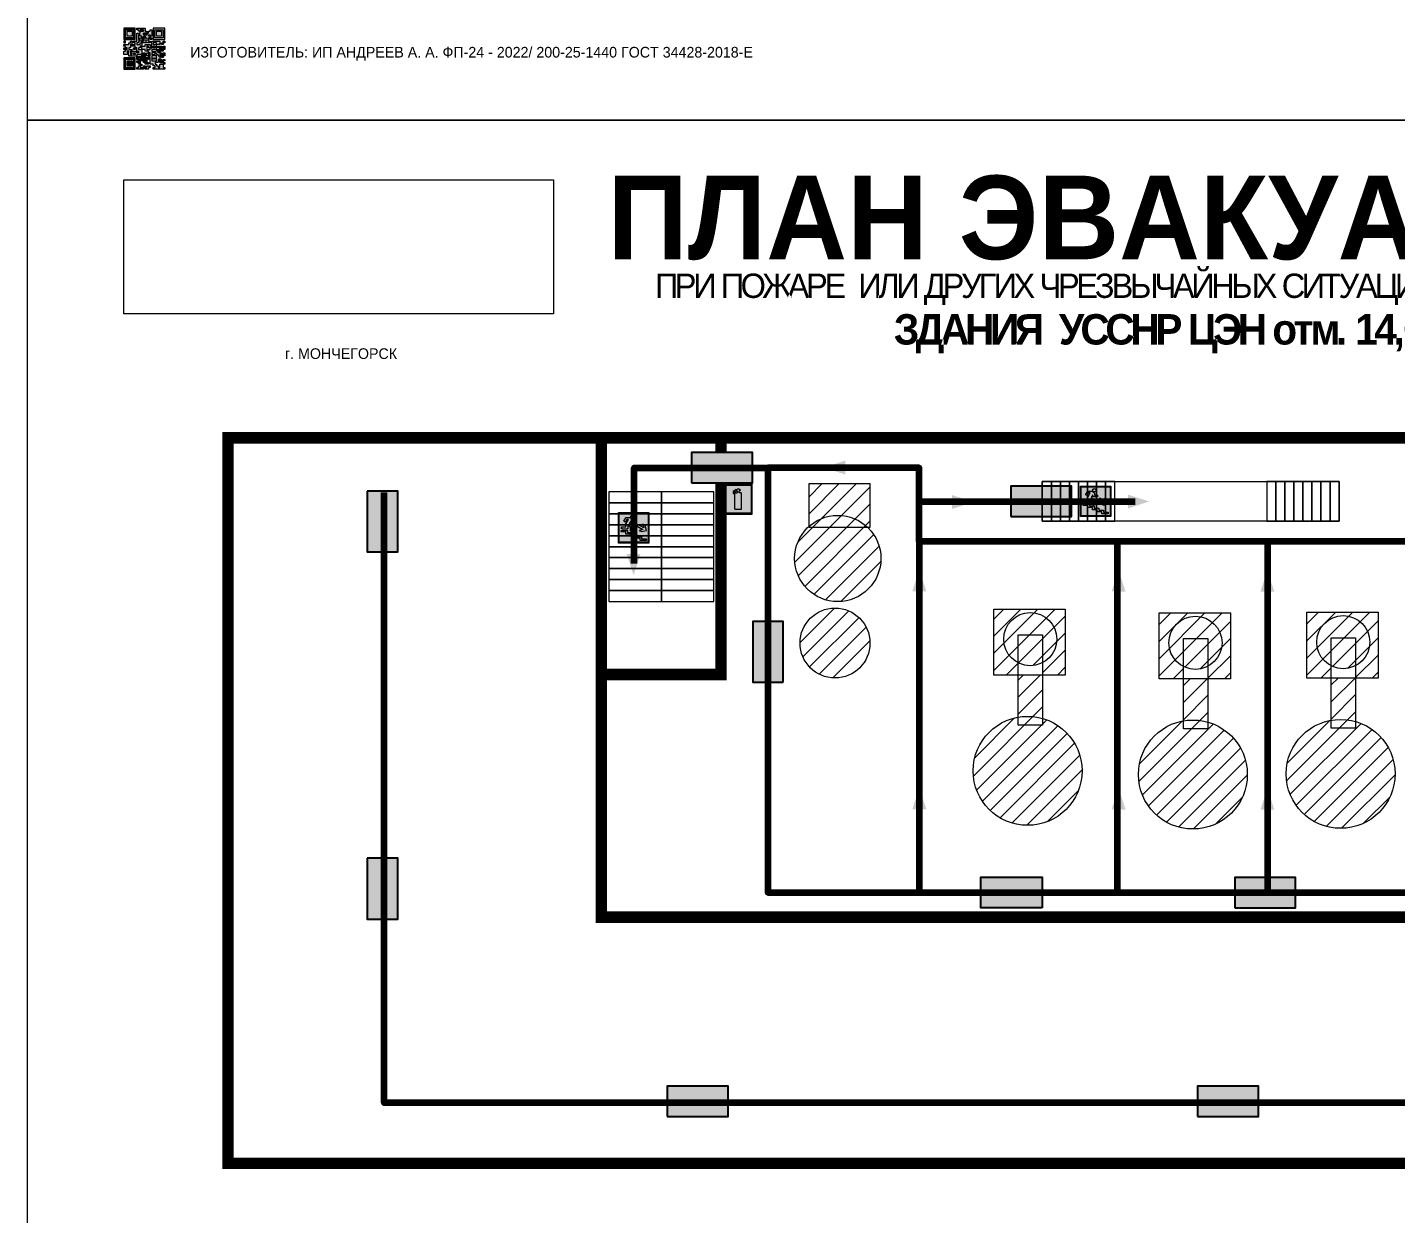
# Model space of a CAD drawing. Header units: millimetres. Extents: x 13810 to 67229, y 12374 to 21950.
# Drawn here: x 17301.6 to 17661.6, y 15047.4 to 15359.5 of the extents above; entities that cross this region are included whole.
import ezdxf

# ---------------------------------------------------------------- set-up
doc = ezdxf.new("R2010")
doc.units = ezdxf.units.MM
doc.layers.add('План_Штампы', color=7, linetype='Continuous')
doc.styles.add('обычный', font='arial.ttf')
picture_1 = doc.add_image_def('image1.jpg', size_in_pixel=(337, 105))
pattern_1 = [(45, (-3413.9702, 12338.1268), (-2.24506403, 2.24506403), [])]

# ---------------------------------------------------------------- blocks, each defined once
blk = doc.blocks.new('вниз')
at = {"lineweight": 0, "true_color": 0xffffff}
h = blk.add_hatch(color=7, dxfattribs=at)
h.dxf.hatch_style = 1
h.paths.add_polyline_path([(40994.51, -4472.22), (40986.51, -4472.22), (40986.51, -4480.22), (40994.51, -4480.22)])
h.paths.add_polyline_path([(40994.31, -4472.42), (40994.31, -4480.01), (40986.71, -4480.01), (40986.71, -4472.42)], flags=16)
h.paths.add_polyline_path([(40988.43, -4473.53), (40989.43, -4473.53), (40990.19, -4473.96), (40990.19, -4474.6), (40991, -4474.6), (40991, -4475.06), (40989.73, -4475.06), (40989.73, -4474.46), (40989.3, -4475.18), (40990.17, -4475.7), (40990.17, -4477.11), (40989.63, -4477.11), (40989.63, -4476.01), (40988.94, -4475.59), (40988.94, -4476.46), (40988.94, -4476.46), (40987.47, -4476.46), (40987.26, -4476.46), (40987.26, -4475.92), (40988.4, -4475.92), (40988.4, -4475.2), (40989.1, -4473.99), (40988.66, -4473.99), (40988.24, -4474.7), (40987.86, -4474.47), (40988.41, -4473.56)], flags=0)
h.paths.add_polyline_path([(40990.55, -4473.29, -1), (40989.69, -4473.29, -1)], flags=0)
h.paths.add_polyline_path([(40988.85, -4476.89), (40988.85, -4477.43), (40990.1, -4477.43), (40990.1, -4477.99), (40991.34, -4477.99), (40991.34, -4478.54), (40992.59, -4478.54), (40992.59, -4479.09), (40993.83, -4479.09), (40993.83, -4479.52), (40992.17, -4479.52), (40992.17, -4478.97), (40990.91, -4478.97), (40990.91, -4478.41), (40989.68, -4478.41), (40989.68, -4477.86), (40988.43, -4477.86), (40988.43, -4477.31), (40987.6, -4477.31), (40987.18, -4477.31), (40987.18, -4476.89)], flags=0)
h.paths.add_polyline_path([(40991.61, -4475.33), (40993.12, -4476.2), (40992.9, -4475.27), (40993.48, -4475.6), (40993.83, -4476.88), (40992.56, -4477.22), (40991.97, -4476.88), (40992.9, -4476.61), (40991.38, -4475.74), (40991.58, -4475.39)], flags=0)
h.paths.add_polyline_path([(40990.19, -4473.96), (40989.43, -4473.53), (40988.43, -4473.53), (40988.41, -4473.56), (40987.86, -4474.47), (40988.24, -4474.7), (40988.66, -4473.99), (40989.1, -4473.99), (40988.4, -4475.2), (40988.4, -4475.92), (40987.26, -4475.92), (40987.26, -4476.46), (40987.47, -4476.46), (40988.94, -4476.46), (40988.94, -4476.27), (40988.94, -4475.59), (40989.63, -4476.01), (40989.63, -4477.11), (40990.17, -4477.11), (40990.17, -4475.7), (40989.3, -4475.18), (40989.73, -4474.46), (40989.73, -4475.06), (40991, -4475.06), (40991, -4474.6), (40990.19, -4474.6)], flags=0)
h.paths.add_polyline_path([(40990.55, -4473.29, 1), (40989.69, -4473.29, 1)], flags=0)
h.paths.add_polyline_path([(40991.61, -4475.33), (40991.58, -4475.39), (40991.38, -4475.74), (40992.9, -4476.61), (40991.97, -4476.88), (40992.56, -4477.22), (40993.83, -4476.88), (40993.48, -4475.6), (40992.9, -4475.27), (40993.12, -4476.2)], flags=0)
h.paths.add_polyline_path([(40990.1, -4477.43), (40988.85, -4477.43), (40988.85, -4476.89), (40987.18, -4476.89), (40987.18, -4477.31), (40987.6, -4477.31), (40988.43, -4477.31), (40988.43, -4477.86), (40989.68, -4477.86), (40989.68, -4478.41), (40990.91, -4478.41), (40990.91, -4478.97), (40992.17, -4478.97), (40992.17, -4479.52), (40993.83, -4479.52), (40993.83, -4479.09), (40992.59, -4479.09), (40992.59, -4478.54), (40991.34, -4478.54), (40991.34, -4477.99), (40990.1, -4477.99)], flags=0)
at = {"lineweight": 0}
h = blk.add_hatch(color=126, dxfattribs=at)
h.dxf.hatch_style = 1
h.paths.add_polyline_path([(40994.31, -4472.42), (40986.71, -4472.42), (40986.71, -4480.01), (40994.31, -4480.01)])
h.paths.add_polyline_path([(40988.43, -4473.53), (40989.43, -4473.53), (40990.19, -4473.96), (40990.19, -4474.6), (40991, -4474.6), (40991, -4475.06), (40989.73, -4475.06), (40989.73, -4474.46), (40989.3, -4475.18), (40990.17, -4475.7), (40990.17, -4477.11), (40989.63, -4477.11), (40989.63, -4476.01), (40988.94, -4475.59), (40988.94, -4476.46), (40988.94, -4476.46), (40987.47, -4476.46), (40987.26, -4476.46), (40987.26, -4475.92), (40988.4, -4475.92), (40988.4, -4475.2), (40989.1, -4473.99), (40988.66, -4473.99), (40988.24, -4474.7), (40987.86, -4474.47), (40988.41, -4473.56)], flags=16)
h.paths.add_polyline_path([(40990.55, -4473.29, -1), (40989.69, -4473.29, -1)], flags=16)
h.paths.add_polyline_path([(40988.85, -4476.89), (40988.85, -4477.43), (40990.1, -4477.43), (40990.1, -4477.99), (40991.34, -4477.99), (40991.34, -4478.54), (40992.59, -4478.54), (40992.59, -4479.09), (40993.83, -4479.09), (40993.83, -4479.52), (40992.17, -4479.52), (40992.17, -4478.97), (40990.91, -4478.97), (40990.91, -4478.41), (40989.68, -4478.41), (40989.68, -4477.86), (40988.43, -4477.86), (40988.43, -4477.31), (40987.6, -4477.31), (40987.18, -4477.31), (40987.18, -4476.89)], flags=16)
h.paths.add_polyline_path([(40991.61, -4475.33), (40993.12, -4476.2), (40992.9, -4475.27), (40993.48, -4475.6), (40993.83, -4476.88), (40992.56, -4477.22), (40991.97, -4476.88), (40992.9, -4476.61), (40991.38, -4475.74), (40991.58, -4475.39)], flags=16)
at = {"lineweight": 0, "true_color": 0xffffff}
h = blk.add_hatch(color=7, dxfattribs=at)
h.dxf.hatch_style = 1
h.paths.add_polyline_path([(40989.73, -4474.46), (40989.73, -4475.06), (40991, -4475.06), (40991, -4474.6), (40990.19, -4474.6), (40990.19, -4473.96), (40989.43, -4473.53), (40988.43, -4473.53), (40988.41, -4473.56), (40987.86, -4474.47), (40988.24, -4474.7), (40988.66, -4473.99), (40989.1, -4473.99), (40988.4, -4475.2), (40988.4, -4475.92), (40987.26, -4475.92), (40987.26, -4476.46), (40987.47, -4476.46), (40988.94, -4476.46), (40988.94, -4475.59), (40989.63, -4476.01), (40989.63, -4477.11), (40990.17, -4477.11), (40990.17, -4475.7), (40989.3, -4475.18)])
h.paths.add_polyline_path([(40989.69, -4473.29, 1), (40990.55, -4473.29, 1)])
h.paths.add_polyline_path([(40991.61, -4475.33), (40991.58, -4475.39), (40991.38, -4475.74), (40992.9, -4476.61), (40991.97, -4476.88), (40992.56, -4477.22), (40993.83, -4476.88), (40993.48, -4475.6), (40992.9, -4475.27), (40993.12, -4476.2)])
h.paths.add_polyline_path([(40990.1, -4477.43), (40988.85, -4477.43), (40988.85, -4476.89), (40987.18, -4476.89), (40987.18, -4477.31), (40987.6, -4477.31), (40988.43, -4477.31), (40988.43, -4477.86), (40989.68, -4477.86), (40989.68, -4478.41), (40990.91, -4478.41), (40990.91, -4478.97), (40992.17, -4478.97), (40992.17, -4479.52), (40993.83, -4479.52), (40993.83, -4479.09), (40992.59, -4479.09), (40992.59, -4478.54), (40991.34, -4478.54), (40991.34, -4477.99), (40990.1, -4477.99)])
at = {"color": 126, "lineweight": 0}
for points in [[(40986.51, -4472.22), (40994.51, -4472.22), (40994.51, -4480.22), (40986.51, -4480.22)], [(40986.71, -4472.42), (40994.31, -4472.42), (40994.31, -4480.01), (40986.71, -4480.01)]]:
    blk.add_lwpolyline(points, close=True, dxfattribs=at)
for points in [[(40987.47, -4476.46), (40987.26, -4476.46), (40987.26, -4475.92), (40988.4, -4475.92), (40988.4, -4475.2), (40989.1, -4473.99), (40988.66, -4473.99), (40988.24, -4474.7), (40987.86, -4474.47), (40988.41, -4473.56), (40988.43, -4473.53), (40989.43, -4473.53), (40990.19, -4473.96), (40990.19, -4474.6), (40991, -4474.6), (40991, -4475.06), (40989.73, -4475.06), (40989.73, -4474.46), (40989.3, -4475.18), (40990.17, -4475.7), (40990.17, -4477.11), (40989.63, -4477.11), (40989.63, -4476.01), (40988.94, -4475.59), (40988.94, -4476.46)], [(40987.6, -4477.31), (40987.18, -4477.31), (40987.18, -4476.89), (40988.85, -4476.89), (40988.85, -4477.43), (40990.1, -4477.43), (40990.1, -4477.99), (40991.34, -4477.99), (40991.34, -4478.54), (40992.59, -4478.54), (40992.59, -4479.09), (40993.83, -4479.09), (40993.83, -4479.52), (40992.17, -4479.52), (40992.17, -4478.97), (40990.91, -4478.97), (40990.91, -4478.41), (40989.68, -4478.41), (40989.68, -4477.86), (40988.43, -4477.86), (40988.43, -4477.31), (40987.6, -4477.31)], [(40987.47, -4476.46), (40988.94, -4476.46), (40988.94, -4476.27)], [(40991.58, -4475.39), (40991.38, -4475.74), (40992.9, -4476.61), (40991.97, -4476.88), (40992.56, -4477.22), (40993.83, -4476.88), (40993.48, -4475.6), (40992.9, -4475.27), (40993.12, -4476.2), (40991.61, -4475.33), (40991.58, -4475.39)]]:
    blk.add_lwpolyline(points, dxfattribs=at)
blk.add_circle((40990.12, -4473.29), 0.432, dxfattribs=at)
blk = doc.blocks.new('A$C32E8229D')
at = {"true_color": 0xffffff}
blk.add_hatch(color=7, dxfattribs=at).paths.add_polyline_path([(0, 0), (0, -8), (16, -8), (16, 0)])
h = blk.add_hatch(color=126)
h.paths.add_polyline_path([(0.2, -0.2), (15.8, -0.2), (15.8, -7.8), (0.2, -7.8)])
h.paths.add_polyline_path([(13.49, -2.05), (12.08, -2.05), (11.37, -2.63, 0.162397), (11.29, -2.84), (11.29, -3.63), (10.35, -3.63), (10.35, -4.05), (11.68, -4.05), (11.68, -3.48), (12.26, -4.28), (11.29, -5.1), (11.29, -6.78), (11.85, -6.78), (11.85, -5.44), (12.8, -4.64), (12.8, -5.94), (14.46, -5.94), (14.46, -5.39), (13.45, -5.39), (13.45, -3.97), (12.46, -2.59), (13.15, -2.59), (13.69, -3.34), (14.18, -3)], flags=16)
h.paths.add_polyline_path([(10.74, -1.82, 1), (11.8, -1.82, 1)], flags=16)
h.paths.add_polyline_path([(9.39, -3.59), (5.99, -3.59), (6.56, -3.03), (5.91, -3.03), (5.1, -3.83), (5.91, -4.64), (6.56, -4.64), (5.99, -4.09), (9.39, -4.09)], flags=16)
h.paths.add_polyline_path([(4.29, -1.08), (1.72, -1.08), (1.72, -6.6), (4.29, -6.6)], flags=16)
at = {"color": 126}
blk.add_lwpolyline([(16, -8), (0, -8), (0, 0), (16, 0)], close=True, dxfattribs=at)
blk = doc.blocks.new('A$C7B4425F7')
at = {"true_color": 0xffffff}
blk.add_hatch(color=7, dxfattribs=at).paths.add_polyline_path([(0, 0), (-16, 0), (-16, -8), (0, -8)])
h = blk.add_hatch(color=126)
h.paths.add_polyline_path([(-0.2, -0.2), (-15.8, -0.2), (-15.8, -7.8), (-0.2, -7.8)])
h.paths.add_polyline_path([(-11.76, -2.03), (-11.76, -3.66), (-11.17, -3.66, -0.568275), (-11.17, -6.18), (-12.58, -6.18), (-12.58, -2.03)], flags=16)
h.paths.add_polyline_path([(-13.33, -4.12, -0.495768), (-13.59, -6.18), (-15.03, -6.18), (-15.03, -2.03), (-13.59, -2.03, -0.487973)], flags=16)
h.paths.add_polyline_path([(-10.25, -2.03), (-9.48, -2.03), (-9.48, -6.18), (-10.25, -6.18)], flags=16)
h.paths.add_polyline_path([(-13.84, -3.69), (-14.24, -3.69), (-14.24, -3.03), (-13.9, -3.03, -0.692621)], flags=0)
h.paths.add_polyline_path([(-9.15, -2.03), (-8.4, -2.03), (-8.04, -3.07), (-7.68, -2.03), (-6.93, -2.03), (-7.64, -4.1), (-6.93, -6.18), (-7.68, -6.18), (-8.04, -5.14), (-8.4, -6.18), (-9.15, -6.18), (-8.44, -4.1)], flags=16)
h.paths.add_polyline_path([(-11.76, -4.46), (-11.42, -4.46, -0.692621), (-11.36, -5.12), (-11.76, -5.12)], flags=0)
h.paths.add_polyline_path([(-13.9, -5.2), (-14.24, -5.2), (-14.24, -4.55), (-13.84, -4.55, -0.708038)], flags=0)
edge = h.paths.add_edge_path(flags=16)
edge.add_ellipse((-5.51, -4.08), major_axis=(0, 2.05), ratio=0.586184, start_angle=0, end_angle=360)
edge = h.paths.add_edge_path(flags=0)
edge.add_ellipse((-5.51, -4.08), major_axis=(0, 1.14), ratio=0.454828, start_angle=0, end_angle=360)
h.paths.add_polyline_path([(-4.13, -4.96, 0.377264), (-3.48, -4.52, 0.0555), (-3.16, -2.03), (-1.66, -2.03), (-1.66, -4.96), (-0.96, -4.96), (-0.96, -7.01), (-1.75, -7.01), (-1.75, -6.18), (-3.3, -6.18), (-3.3, -7.02), (-4.13, -7.02)], flags=16)
h.paths.add_polyline_path([(-2.73, -2.91), (-2.28, -2.91), (-2.28, -4.96), (-3.05, -4.96, 0.079136)], flags=0)
at = {"color": 126}
blk.add_lwpolyline([(-16, -8), (0, -8), (0, 0), (-16, 0)], close=True, dxfattribs=at)
blk = doc.blocks.new('A$C3AD82952')
at = {"true_color": 0xf5f5ff}
h = blk.add_hatch(color=7, dxfattribs=at)
h.dxf.hatch_style = 1
h.paths.add_polyline_path([(8.21, 8.73, 0.414214), (7.89, 9.05), (7.22, 9.05), (7.22, 9.92), (7.59, 9.92, 1), (7.57, 10.36), (7.22, 10.36), (7.22, 10.6), (6.43, 10.6), (6.43, 10.36), (6.01, 10.36), (4.74, 9.59), (4.74, 8.69), (4.98, 8.73), (4.98, 9.26), (6.12, 9.91), (6.43, 9.91), (6.43, 9.05), (5.76, 9.05, 0.414214), (5.44, 8.73), (5.44, 2.2), (8.21, 2.2)], flags=0)
h.paths.add_polyline_path([(12.8, 12.8), (0, 12.8), (0, 0), (12.8, 0)])
h.paths.add_polyline_path([(0.51, 12.29), (12.29, 12.29), (12.29, 0.51), (0.51, 0.51)], flags=16)
h.paths.add_polyline_path([(4.74, 9.59), (6.01, 10.36), (6.43, 10.36), (6.43, 10.6), (7.22, 10.6), (7.22, 10.36), (7.59, 10.36, -0.94586), (7.59, 9.92), (7.22, 9.92), (7.22, 9.05), (7.89, 9.05, -0.414214), (8.21, 8.73), (8.21, 2.2), (5.44, 2.2), (5.44, 8.73, -0.414214), (5.76, 9.05), (6.43, 9.05), (6.43, 9.91), (6.12, 9.91), (4.98, 9.26), (4.98, 8.73), (4.74, 8.69)], flags=0)
h = blk.add_hatch(color=242)
h.dxf.hatch_style = 1
h.paths.add_polyline_path([(12.29, 12.29), (0.51, 12.29), (0.51, 0.51), (12.29, 0.51)])
h.paths.add_polyline_path([(4.74, 8.69), (4.74, 9.59), (6.01, 10.36), (6.43, 10.36), (6.43, 10.6), (7.22, 10.6), (7.22, 10.36), (7.59, 10.36, -0.94586), (7.59, 9.92), (7.22, 9.92), (7.22, 9.05), (7.89, 9.05, -0.414214), (8.21, 8.73), (8.21, 2.2), (5.44, 2.2), (5.44, 8.73, -0.414214), (5.76, 9.05), (6.43, 9.05), (6.43, 9.91), (6.12, 9.91), (4.98, 9.26), (4.98, 8.73)], flags=16)
h = blk.add_hatch(color=7, dxfattribs=at)
h.dxf.hatch_style = 1
h.paths.add_polyline_path([(8.21, 8.73, 0.414214), (7.89, 9.05), (7.22, 9.05), (7.22, 9.92), (7.59, 9.92, 1), (7.57, 10.36), (7.22, 10.36), (7.22, 10.6), (6.43, 10.6), (6.43, 10.36), (6.01, 10.36), (4.74, 9.59), (4.74, 8.69), (4.98, 8.73), (4.98, 9.26), (6.12, 9.91), (6.43, 9.91), (6.43, 9.05), (5.76, 9.05, 0.414214), (5.44, 8.73), (5.44, 2.2), (8.21, 2.2)])
at = {"color": 242, "lineweight": 5}
for p, q in [((0, 0), (0, 12.8)), ((0, 12.8), (12.8, 12.8)), ((12.8, 0), (12.8, 12.8)), ((6.01, 10.36), (4.74, 9.59)), ((4.74, 9.59), (4.74, 8.69)), ((4.74, 8.69), (4.98, 8.73)), ((4.98, 9.26), (6.12, 9.91)), ((4.98, 8.73), (4.98, 9.26)), ((5.44, 2.2), (5.44, 8.73)), ((5.76, 9.05), (6.43, 9.05)), ((6.01, 10.36), (6.43, 10.36)), ((6.12, 9.91), (6.43, 9.91)), ((7.22, 10.6), (6.43, 10.6)), ((6.43, 10.6), (6.43, 10.36)), ((6.43, 9.91), (6.43, 9.05)), ((7.22, 10.36), (7.22, 10.6)), ((7.59, 10.36), (7.22, 10.36)), ((7.22, 9.05), (7.22, 9.92)), ((7.59, 9.92), (7.22, 9.92)), ((7.89, 9.05), (7.22, 9.05)), ((8.21, 2.2), (8.21, 8.73)), ((0, 0), (12.8, 0)), ((5.44, 2.2), (8.21, 2.2))]:
    blk.add_line(p, q, dxfattribs=at)
blk.add_lwpolyline([(0.51, 12.29), (12.29, 12.29), (12.29, 0.51), (0.51, 0.51)], close=True, dxfattribs=at)
for centre, radius, start, end in [((5.76, 8.73), 0.32, 90, 180), ((7.58, 10.14), 0.223, 273.18746, 86.81254), ((7.89, 8.73), 0.32, 0, 90)]:
    blk.add_arc(centre, radius, start, end, dxfattribs=at)
blk = doc.blocks.new('QR')
at = {"lineweight": 0}
h = blk.add_hatch(color=256, dxfattribs=at)
h.dxf.hatch_style = 1
h.paths.add_polyline_path([(9241.16, 2687.38), (9242.01, 2687.38), (9242.01, 2687.83), (9241.59, 2687.83), (9241.59, 2688.68), (9239.45, 2688.68), (9239.45, 2688.25), (9239.86, 2688.25), (9239.86, 2687.83), (9240.29, 2687.83), (9240.29, 2688.25), (9241.16, 2688.25), (9241.16, 2687.83), (9240.29, 2687.83), (9240.29, 2687.38), (9239.45, 2687.38), (9239.45, 2685.22), (9238.57, 2685.22), (9238.57, 2684.8), (9239.02, 2684.8), (9239.02, 2684.37), (9238.13, 2684.37), (9238.13, 2683.92), (9239.02, 2683.92), (9239.02, 2683.5), (9239.44, 2683.5), (9239.44, 2682.64), (9239.87, 2682.64), (9239.87, 2682.18), (9239.44, 2682.18), (9239.44, 2682.64), (9238.13, 2682.64), (9238.13, 2681.76), (9237.71, 2681.76), (9237.71, 2682.64), (9238.13, 2682.64), (9238.13, 2683.07), (9237.27, 2683.07), (9237.27, 2683.51), (9237.71, 2683.51), (9237.71, 2684.37), (9238.13, 2684.37), (9238.13, 2685.22), (9237.71, 2685.22), (9237.71, 2684.8), (9237.28, 2684.8), (9237.28, 2684.38), (9235.98, 2684.38), (9235.98, 2683.92), (9236.4, 2683.92), (9236.4, 2683.49), (9236.84, 2683.49), (9236.84, 2683.07), (9236.4, 2683.07), (9236.4, 2682.64), (9235.98, 2682.64), (9235.98, 2681.76), (9237.29, 2681.76), (9237.29, 2681.33), (9239.43, 2681.33), (9239.43, 2681.76), (9240.74, 2681.76), (9240.74, 2683.05), (9239.87, 2683.05), (9239.87, 2683.5), (9240.29, 2683.5), (9240.29, 2683.91), (9240.74, 2683.91), (9240.74, 2684.81), (9240.29, 2684.81), (9240.29, 2684.79), (9240.29, 2684.37), (9239.45, 2684.37), (9239.45, 2684.8), (9239.87, 2684.8), (9239.87, 2685.21), (9240.74, 2685.21), (9240.74, 2686.1), (9240.29, 2686.1), (9240.29, 2685.64), (9239.86, 2685.64), (9239.86, 2686.95), (9240.29, 2686.95), (9240.29, 2686.52), (9240.74, 2686.52), (9240.74, 2686.1), (9241.16, 2686.1), (9241.16, 2686.53), (9241.59, 2686.53), (9241.59, 2686.1), (9242.02, 2686.1), (9242.02, 2685.21), (9241.59, 2685.21), (9241.59, 2686.1), (9241.16, 2686.1), (9241.16, 2685.21), (9240.74, 2685.21), (9240.74, 2684.81), (9242.89, 2684.81), (9242.89, 2685.22), (9242.47, 2685.22), (9242.47, 2686.11), (9242.89, 2686.11), (9242.89, 2686.52), (9242.46, 2686.52), (9242.46, 2686.95), (9242.89, 2686.95), (9242.89, 2686.52), (9243.32, 2686.52), (9243.32, 2688.26), (9242.9, 2688.26), (9242.9, 2687.83), (9242.47, 2687.83), (9242.47, 2687.38), (9242.01, 2687.38), (9242.01, 2686.94), (9241.16, 2686.94)])
h.paths.add_polyline_path([(9239.02, 2682.18), (9239.02, 2681.76), (9238.54, 2681.76), (9238.54, 2682.18)], flags=16)
h.paths.add_polyline_path([(9237.27, 2682.65), (9237.27, 2682.19), (9236.83, 2682.19), (9236.83, 2682.65)], flags=16)
h = blk.add_hatch(color=256, dxfattribs=at)
h.dxf.hatch_style = 1
h.paths.add_polyline_path([(9238.15, 2687.83), (9236.83, 2687.83), (9236.83, 2686.52), (9238.15, 2686.52)], flags=0)
h.paths.add_polyline_path([(9239.01, 2685.65), (9239.01, 2688.68), (9235.98, 2688.68), (9235.98, 2685.65)])
h.paths.add_polyline_path([(9236.41, 2686.1), (9236.41, 2688.26), (9238.56, 2688.26), (9238.56, 2686.1)], flags=16)
h.paths.add_polyline_path([(9236.83, 2686.52), (9236.83, 2687.83), (9238.15, 2687.83), (9238.15, 2686.52)], flags=0)
h = blk.add_hatch(color=256, dxfattribs=at)
h.dxf.hatch_style = 1
h.paths.add_polyline_path([(9243.32, 2686.11), (9242.89, 2686.11), (9242.89, 2685.64), (9243.32, 2685.64)])
h.paths.add_polyline_path([(9239.02, 2683.07), (9239.02, 2683.5), (9238.56, 2683.5), (9238.56, 2683.07)])
h.paths.add_polyline_path([(9236.4, 2684.8), (9236.4, 2685.22), (9235.98, 2685.22), (9235.98, 2684.8)])
h.paths.add_polyline_path([(9236.4, 2683.07), (9236.4, 2683.49), (9235.98, 2683.49), (9235.98, 2683.07)])
h = blk.add_hatch(color=256, dxfattribs=at)
h.dxf.hatch_style = 1
h.paths.add_polyline_path([(9238.15, 2686.52), (9238.15, 2687.83), (9236.83, 2687.83), (9236.83, 2686.52)])
h.paths.add_polyline_path([(9245.91, 2686.52), (9245.91, 2687.83), (9244.59, 2687.83), (9244.59, 2686.52)], flags=0)
h.paths.add_polyline_path([(9246.77, 2685.65), (9246.77, 2688.68), (9243.74, 2688.68), (9243.74, 2685.65)])
h.paths.add_polyline_path([(9244.17, 2686.1), (9244.17, 2688.26), (9246.32, 2688.26), (9246.32, 2686.1)], flags=16)
h.paths.add_polyline_path([(9244.59, 2686.52), (9244.59, 2687.83), (9245.91, 2687.83), (9245.91, 2686.52)], flags=0)
h = blk.add_hatch(color=256, dxfattribs=at)
h.dxf.hatch_style = 1
h.paths.add_polyline_path([(9240.75, 2681.76), (9240.75, 2681.35), (9241.17, 2681.35), (9241.17, 2681.76)])
h.paths.add_polyline_path([(9241.6, 2682.18), (9241.17, 2682.18), (9241.17, 2681.76), (9241.6, 2681.76)])
h.paths.add_polyline_path([(9242.47, 2681.34), (9242.47, 2682.19), (9242.02, 2682.19), (9242.02, 2681.76), (9241.6, 2681.76), (9241.6, 2681.34)])
h.paths.add_polyline_path([(9239.87, 2678.3), (9239.44, 2678.3), (9239.44, 2677.89), (9241.17, 2677.89), (9241.17, 2678.3), (9240.28, 2678.3), (9240.28, 2678.73), (9239.87, 2678.73)])
h.paths.add_polyline_path([(9240.75, 2678.73), (9240.75, 2679.19), (9240.28, 2679.19), (9240.28, 2678.73)])
h.paths.add_polyline_path([(9241.6, 2678.73), (9241.17, 2678.73), (9241.17, 2678.3), (9241.6, 2678.3)])
h.paths.add_polyline_path([(9242.02, 2678.3), (9241.6, 2678.3), (9241.6, 2677.89), (9242.48, 2677.89), (9242.48, 2678.31), (9242.9, 2678.31), (9242.9, 2678.73), (9242.02, 2678.73)])
h.paths.add_polyline_path([(9246.36, 2684.37), (9246.36, 2684.79), (9245.93, 2684.79), (9245.93, 2684.37)])
h.paths.add_polyline_path([(9246.78, 2685.2), (9246.36, 2685.2), (9246.36, 2684.79), (9246.78, 2684.79)])
h.paths.add_polyline_path([(9245.91, 2687.83), (9244.59, 2687.83), (9244.59, 2686.52), (9245.91, 2686.52)])
h = blk.add_hatch(color=256, dxfattribs=at)
h.dxf.hatch_style = 1
h.paths.add_polyline_path([(9243.32, 2682.64), (9243.32, 2683.07), (9244.62, 2683.07), (9244.62, 2684.37), (9243.74, 2684.37), (9243.74, 2684.8), (9244.62, 2684.8), (9244.62, 2684.37), (9245.48, 2684.37), (9245.48, 2685.22), (9243.32, 2685.22), (9243.32, 2683.5), (9242.89, 2683.5), (9242.89, 2683.06), (9242.01, 2683.06), (9242.01, 2683.91), (9242.47, 2683.91), (9242.47, 2683.5), (9242.89, 2683.5), (9242.89, 2684.38), (9241.59, 2684.38), (9241.59, 2683.91), (9240.74, 2683.91), (9240.74, 2683.05), (9241.59, 2683.05), (9241.59, 2682.64), (9242.47, 2682.64), (9242.47, 2682.19), (9242.91, 2682.19), (9242.91, 2681.34), (9242.48, 2681.34), (9242.48, 2680.91), (9242.91, 2680.91), (9242.91, 2679.17), (9243.75, 2679.17), (9243.75, 2678.73), (9244.2, 2678.73), (9244.2, 2678.3), (9243.75, 2678.3), (9243.75, 2677.88), (9246.78, 2677.88), (9246.78, 2678.3), (9246.35, 2678.3), (9246.35, 2679.19), (9245.48, 2679.19), (9245.48, 2678.31), (9245.05, 2678.31), (9245.05, 2678.73), (9244.62, 2678.73), (9244.62, 2679.19), (9244.2, 2679.19), (9244.2, 2679.61), (9245.05, 2679.61), (9245.05, 2680.46), (9245.48, 2680.46), (9245.48, 2681.34), (9245.04, 2681.34), (9245.04, 2681.76), (9244.63, 2681.76), (9244.63, 2682.19), (9244.21, 2682.19), (9244.21, 2681.76), (9243.32, 2681.76), (9243.32, 2682.19), (9244.21, 2682.19), (9244.21, 2682.64)])
h.paths.add_polyline_path([(9243.75, 2683.49), (9243.75, 2683.92), (9244.21, 2683.92), (9244.21, 2683.49)], flags=16)
h.paths.add_polyline_path([(9243.32, 2681.34), (9244.63, 2681.34), (9244.63, 2680.04), (9243.32, 2680.04)], flags=16)
h.paths.add_polyline_path([(9243.76, 2680.89), (9244.18, 2680.89), (9244.18, 2680.48), (9243.76, 2680.48)], flags=0)
h = blk.add_hatch(color=256, dxfattribs=at)
h.dxf.hatch_style = 1
h.paths.add_polyline_path([(9246.36, 2683.07), (9246.78, 2683.07), (9246.78, 2683.92), (9246.36, 2683.92), (9246.36, 2683.49), (9245.92, 2683.49), (9245.92, 2683.92), (9245.06, 2683.92), (9245.06, 2683.49), (9245.48, 2683.49), (9245.48, 2683.07), (9244.62, 2683.07), (9244.62, 2682.65), (9245.05, 2682.65), (9245.05, 2682.18), (9245.48, 2682.18), (9245.48, 2682.65), (9246.36, 2682.65)])
h.paths.add_polyline_path([(9246.78, 2682.18), (9246.36, 2682.18), (9246.36, 2681.75), (9245.92, 2681.75), (9245.92, 2682.18), (9245.48, 2682.18), (9245.48, 2681.34), (9245.48, 2681.34), (9245.94, 2681.34), (9245.94, 2680.91), (9246.36, 2680.91), (9246.36, 2681.34), (9246.78, 2681.34)])
h = blk.add_hatch(color=256, dxfattribs=at)
h.dxf.hatch_style = 1
h.paths.add_polyline_path([(9235.98, 2680.9), (9235.98, 2677.86), (9239.02, 2677.86), (9239.02, 2680.9)])
h.paths.add_polyline_path([(9238.57, 2680.48), (9238.57, 2678.32), (9236.41, 2678.32), (9236.41, 2680.48)], flags=16)
h.paths.add_polyline_path([(9238.15, 2680.05), (9238.15, 2678.74), (9236.83, 2678.74), (9236.83, 2680.05)], flags=0)
h = blk.add_hatch(color=256, dxfattribs=at)
h.dxf.hatch_style = 1
h.paths.add_polyline_path([(9238.15, 2680.05), (9236.83, 2680.05), (9236.83, 2678.74), (9238.15, 2678.74)])
h = blk.add_hatch(color=256, dxfattribs=at)
h.dxf.hatch_style = 1
h.paths.add_polyline_path([(9242.02, 2680.46), (9242.48, 2680.46), (9242.48, 2680.91), (9241.58, 2680.91), (9241.58, 2681.35), (9241.17, 2681.35), (9241.17, 2680.91), (9240.75, 2680.91), (9240.75, 2681.33), (9239.43, 2681.33), (9239.43, 2680.46), (9239.86, 2680.46), (9239.86, 2680.92), (9240.3, 2680.92), (9240.3, 2680.46), (9239.86, 2680.46), (9239.86, 2680.04), (9239.44, 2680.04), (9239.44, 2679.62), (9239.86, 2679.62), (9239.86, 2679.19), (9240.29, 2679.19), (9240.29, 2680.03), (9241.18, 2680.03), (9241.18, 2680.47), (9241.6, 2680.47), (9241.6, 2680.03), (9241.18, 2680.03), (9241.18, 2679.61), (9241.6, 2679.61), (9241.6, 2679.19), (9242.47, 2679.19), (9242.47, 2679.6), (9242.02, 2679.6)])
h = blk.add_hatch(color=256, dxfattribs=at)
h.dxf.hatch_style = 1
h.paths.add_polyline_path([(9244.18, 2680.48), (9244.18, 2680.89), (9243.76, 2680.89), (9243.76, 2680.48)])
h = blk.add_hatch(color=256, dxfattribs=at)
h.dxf.hatch_style = 1
h.paths.add_polyline_path([(9245.93, 2680.04), (9245.93, 2680.46), (9245.48, 2680.46), (9245.48, 2679.62), (9246.35, 2679.62), (9246.35, 2680.04)])
h.paths.add_polyline_path([(9246.78, 2680.04), (9246.78, 2680.46), (9246.35, 2680.46), (9246.35, 2680.04)])
h.paths.add_polyline_path([(9246.78, 2679.18), (9246.78, 2679.62), (9246.35, 2679.62), (9246.35, 2679.18)])
for points in [[(9237.71, 2685.22), (9238.13, 2685.22), (9238.13, 2684.37), (9237.71, 2684.37), (9237.71, 2683.51), (9237.27, 2683.51), (9237.27, 2683.07), (9238.13, 2683.07), (9238.13, 2682.64), (9237.71, 2682.64), (9237.71, 2681.76), (9238.13, 2681.76), (9238.13, 2682.64), (9239.44, 2682.64), (9239.44, 2683.5), (9239.02, 2683.5), (9239.02, 2683.07), (9238.56, 2683.07), (9238.56, 2683.5), (9239.02, 2683.5), (9239.02, 2683.92), (9238.13, 2683.92), (9238.13, 2684.37), (9239.02, 2684.37), (9239.02, 2684.8), (9238.57, 2684.8), (9238.57, 2685.22), (9239.45, 2685.22), (9239.45, 2687.38), (9240.29, 2687.38), (9240.29, 2687.83), (9239.86, 2687.83), (9239.86, 2688.25), (9239.45, 2688.25), (9239.45, 2688.68), (9241.59, 2688.68), (9241.59, 2687.83), (9242.01, 2687.83), (9242.01, 2687.38), (9242.47, 2687.38), (9242.47, 2687.83), (9242.9, 2687.83), (9242.9, 2688.26), (9243.32, 2688.26), (9243.32, 2686.52), (9242.89, 2686.52), (9242.89, 2686.11), (9243.32, 2686.11), (9243.32, 2685.64), (9242.89, 2685.64), (9242.89, 2686.11), (9242.47, 2686.11), (9242.47, 2685.22), (9242.89, 2685.22), (9242.89, 2684.81), (9240.74, 2684.81), (9240.74, 2683.91), (9241.59, 2683.91), (9241.59, 2684.38), (9242.89, 2684.38), (9242.89, 2683.5), (9242.47, 2683.5), (9242.47, 2683.91), (9242.01, 2683.91), (9242.01, 2683.06), (9242.89, 2683.06), (9242.89, 2683.5), (9243.32, 2683.5), (9243.32, 2685.22), (9245.48, 2685.22), (9245.48, 2684.37), (9244.62, 2684.37), (9244.62, 2683.07), (9245.48, 2683.07), (9245.48, 2683.49), (9245.06, 2683.49), (9245.06, 2683.92), (9245.92, 2683.92), (9245.92, 2683.49), (9246.36, 2683.49), (9246.36, 2683.92), (9246.78, 2683.92), (9246.78, 2683.07), (9246.36, 2683.07), (9246.36, 2682.65), (9245.48, 2682.65), (9245.48, 2682.18), (9245.92, 2682.18), (9245.92, 2681.75), (9246.36, 2681.75), (9246.36, 2682.18), (9246.78, 2682.18), (9246.78, 2681.34), (9246.36, 2681.34), (9246.36, 2680.91), (9245.94, 2680.91), (9245.94, 2681.34), (9245.48, 2681.34), (9245.48, 2680.46), (9245.93, 2680.46), (9245.93, 2680.04), (9246.35, 2680.04), (9246.35, 2680.46), (9246.78, 2680.46), (9246.78, 2680.04), (9246.78, 2680.04), (9246.35, 2680.04), (9246.35, 2679.62), (9246.78, 2679.62), (9246.78, 2679.18), (9246.35, 2679.18), (9246.35, 2678.3), (9246.78, 2678.3), (9246.78, 2677.88), (9243.75, 2677.88), (9243.75, 2678.3), (9244.2, 2678.3), (9244.2, 2678.73), (9243.75, 2678.73), (9243.75, 2679.17), (9242.91, 2679.17), (9242.91, 2680.91), (9242.48, 2680.91), (9242.48, 2680.46), (9242.02, 2680.46), (9242.02, 2679.6), (9242.47, 2679.6), (9242.47, 2679.19), (9241.6, 2679.19), (9241.6, 2679.61), (9241.18, 2679.61), (9241.18, 2680.03), (9240.29, 2680.03), (9240.29, 2679.19), (9240.75, 2679.19), (9240.75, 2678.73), (9240.28, 2678.73), (9240.28, 2678.3), (9241.17, 2678.3), (9241.17, 2678.73), (9241.6, 2678.73), (9241.6, 2678.3), (9242.02, 2678.3), (9242.02, 2678.73), (9242.9, 2678.73), (9242.9, 2678.31), (9242.48, 2678.31), (9242.48, 2677.89), (9241.6, 2677.89), (9241.6, 2678.3), (9241.17, 2678.3), (9241.17, 2677.89), (9239.44, 2677.89), (9239.44, 2678.3), (9239.87, 2678.3), (9239.87, 2678.73), (9240.28, 2678.73), (9240.28, 2679.19), (9240.29, 2679.19), (9239.86, 2679.19), (9239.86, 2679.62), (9239.44, 2679.62), (9239.44, 2680.04), (9239.86, 2680.04), (9239.86, 2680.46), (9239.43, 2680.46), (9239.43, 2681.33), (9237.29, 2681.33), (9237.29, 2681.76), (9235.98, 2681.76), (9235.98, 2682.64), (9236.4, 2682.64), (9236.4, 2683.07), (9235.98, 2683.07), (9235.98, 2683.49), (9236.4, 2683.49), (9236.4, 2683.92), (9235.98, 2683.92), (9235.98, 2684.38), (9237.28, 2684.38), (9237.28, 2684.8), (9237.71, 2684.8), (9237.71, 2685.22), (9237.92, 2685.22)], [(9240.74, 2686.1), (9240.74, 2686.52), (9240.29, 2686.52), (9240.29, 2686.95), (9239.86, 2686.95), (9239.86, 2685.64), (9240.29, 2685.64), (9240.29, 2686.1), (9240.74, 2686.1), (9240.74, 2686.52)], [(9240.74, 2683.05), (9240.74, 2681.76), (9239.43, 2681.76), (9239.43, 2681.33), (9240.75, 2681.33), (9240.75, 2681.35), (9240.75, 2680.91), (9241.17, 2680.91), (9241.17, 2681.35), (9241.58, 2681.35), (9241.58, 2680.91), (9242.48, 2680.91), (9242.48, 2681.34), (9242.91, 2681.34), (9242.91, 2682.19), (9242.47, 2682.19), (9242.47, 2682.64), (9241.59, 2682.64), (9241.59, 2683.05), (9240.74, 2683.05)], [(9240.74, 2685.21), (9239.87, 2685.21), (9239.87, 2684.8), (9239.45, 2684.8), (9239.45, 2684.37), (9240.29, 2684.37), (9240.29, 2684.79), (9240.29, 2684.81), (9240.74, 2684.81), (9240.74, 2685.21), (9239.87, 2685.21)], [(9240.74, 2683.91), (9240.29, 2683.91), (9240.29, 2683.5), (9239.87, 2683.5), (9239.87, 2683.05), (9240.74, 2683.05), (9240.74, 2683.91)], [(9244.62, 2683.07), (9243.32, 2683.07), (9243.32, 2682.64), (9244.21, 2682.64), (9244.21, 2682.19), (9243.32, 2682.19), (9243.32, 2681.76), (9244.21, 2681.76), (9244.21, 2682.19), (9244.63, 2682.19), (9244.63, 2681.76), (9245.04, 2681.76), (9245.04, 2681.34), (9245.48, 2681.34)], [(9244.62, 2684.37), (9244.62, 2684.8), (9243.74, 2684.8), (9243.74, 2684.37), (9244.62, 2684.37)], [(9245.48, 2682.18), (9245.05, 2682.18), (9245.05, 2682.65), (9244.62, 2682.65), (9244.62, 2683.07)], [(9239.86, 2680.46), (9239.86, 2680.92), (9240.3, 2680.92), (9240.3, 2680.46), (9239.86, 2680.46)], [(9241.6, 2681.76), (9242.02, 2681.76), (9242.02, 2682.19), (9242.47, 2682.19), (9242.47, 2681.34), (9241.6, 2681.34), (9241.6, 2681.76)], [(9245.48, 2680.46), (9245.05, 2680.46), (9245.05, 2679.61), (9244.2, 2679.61), (9244.2, 2679.19), (9244.62, 2679.19), (9244.62, 2678.73), (9245.05, 2678.73), (9245.05, 2678.31), (9245.48, 2678.31), (9245.48, 2679.19), (9246.35, 2679.19), (9246.35, 2679.07)], [(9245.48, 2682.18), (9245.48, 2681.34)], [(9246.35, 2679.62), (9245.48, 2679.62), (9245.48, 2680.46)], [(9245.48, 2680.46), (9245.48, 2679.62), (9246.35, 2679.62), (9246.35, 2680.04), (9245.93, 2680.04), (9245.93, 2680.46), (9245.48, 2680.46), (9245.48, 2679.62)], [(9246.35, 2679.62), (9246.35, 2679.18)]]:
    blk.add_lwpolyline(points, dxfattribs=at)
for points in [[(9235.98, 2685.65), (9239.01, 2685.65), (9239.01, 2688.68), (9235.98, 2688.68)], [(9236.41, 2688.26), (9238.56, 2688.26), (9238.56, 2686.1), (9236.41, 2686.1)], [(9236.83, 2687.83), (9238.15, 2687.83), (9238.15, 2686.52), (9236.83, 2686.52)], [(9240.29, 2687.83), (9241.16, 2687.83), (9241.16, 2688.25), (9240.29, 2688.25)], [(9240.29, 2688.25), (9241.16, 2688.25), (9241.16, 2687.83), (9240.29, 2687.83)], [(9241.16, 2686.1), (9240.74, 2686.1), (9240.74, 2685.21), (9241.16, 2685.21)], [(9242.01, 2687.38), (9241.16, 2687.38), (9241.16, 2686.94), (9242.01, 2686.94)], [(9241.16, 2687.38), (9242.01, 2687.38), (9242.01, 2686.94), (9241.16, 2686.94)], [(9241.16, 2686.53), (9241.59, 2686.53), (9241.59, 2686.1), (9241.16, 2686.1)], [(9241.59, 2686.1), (9242.02, 2686.1), (9242.02, 2685.21), (9241.59, 2685.21)], [(9242.89, 2686.52), (9242.46, 2686.52), (9242.46, 2686.95), (9242.89, 2686.95)], [(9243.74, 2685.65), (9246.77, 2685.65), (9246.77, 2688.68), (9243.74, 2688.68)], [(9244.17, 2688.26), (9246.32, 2688.26), (9246.32, 2686.1), (9244.17, 2686.1)], [(9244.59, 2687.83), (9245.91, 2687.83), (9245.91, 2686.52), (9244.59, 2686.52)], [(9235.98, 2684.8), (9236.4, 2684.8), (9236.4, 2685.22), (9235.98, 2685.22)], [(9236.4, 2683.07), (9236.84, 2683.07), (9236.84, 2683.49), (9236.4, 2683.49)], [(9236.83, 2682.19), (9237.27, 2682.19), (9237.27, 2682.65), (9236.83, 2682.65)], [(9239.44, 2682.64), (9239.87, 2682.64), (9239.87, 2682.18), (9239.44, 2682.18)], [(9243.75, 2683.92), (9244.21, 2683.92), (9244.21, 2683.49), (9243.75, 2683.49)], [(9245.93, 2684.79), (9246.36, 2684.79), (9246.36, 2684.37), (9245.93, 2684.37)], [(9246.36, 2685.2), (9246.78, 2685.2), (9246.78, 2684.79), (9246.36, 2684.79)], [(9235.98, 2677.86), (9239.02, 2677.86), (9239.02, 2680.9), (9235.98, 2680.9)], [(9236.41, 2680.48), (9238.57, 2680.48), (9238.57, 2678.32), (9236.41, 2678.32)], [(9236.83, 2680.05), (9238.15, 2680.05), (9238.15, 2678.74), (9236.83, 2678.74)], [(9238.54, 2682.18), (9239.02, 2682.18), (9239.02, 2681.76), (9238.54, 2681.76)], [(9240.75, 2681.76), (9241.17, 2681.76), (9241.17, 2681.35), (9240.75, 2681.35)], [(9241.17, 2682.18), (9241.6, 2682.18), (9241.6, 2681.76), (9241.17, 2681.76)], [(9241.18, 2680.03), (9241.6, 2680.03), (9241.6, 2680.47), (9241.18, 2680.47)], [(9243.32, 2680.04), (9244.63, 2680.04), (9244.63, 2681.34), (9243.32, 2681.34)], [(9243.76, 2680.89), (9244.18, 2680.89), (9244.18, 2680.48), (9243.76, 2680.48)]]:
    blk.add_lwpolyline(points, close=True, dxfattribs=at)

msp = doc.modelspace()

# ---------------------------------------------------------------- hatches: boundary and pattern name
at = {"lineweight": 0}
h = msp.add_hatch(dxfattribs=at)
h.set_pattern_fill('ANSI31', color=256)
h.set_pattern_definition(pattern_1)
h.paths.add_polyline_path([(17523.29, 15239.46), (17507.29, 15239.46), (17507.29, 15228.25, -0.390872), (17522.68, 15227.95), (17523.29, 15227.95)])
h.paths.add_polyline_path([(17507.29, 15228.25), (17507.29, 15227.95), (17522.68, 15227.95, 0.390872)])
h.paths.add_polyline_path([(17522.68, 15227.95), (17507.29, 15227.95), (17507.29, 15228.25, 0.214413), (17503.48, 15219.77, 1), (17526.17, 15219.77, 0.204346)])
h.paths.add_polyline_path([(17504.9, 15197.53, 1), (17523.31, 15197.53, 1)])
h.paths.add_polyline_path([(17579.12, 15163.9, 0.334737), (17568.73, 15177.68), (17568.73, 15175.95), (17562.32, 15175.95), (17562.32, 15178.02, 0.364389), (17550.45, 15163.9, 1)])
h.paths.add_polyline_path([(17568.73, 15177.68, 0.113432), (17562.32, 15178.02), (17562.32, 15175.95), (17568.73, 15175.95)])
h.paths.add_polyline_path([(17568.73, 15189.08), (17562.32, 15189.08), (17562.32, 15178.02, -0.113432), (17568.73, 15177.68)])
h.paths.add_polyline_path([(17558.49, 15198.55, 0.282788), (17562.32, 15192.32), (17562.32, 15199.7), (17568.73, 15199.7), (17568.73, 15192.37, 0.278341), (17572.46, 15198.55, 1)], flags=17)
h.paths.add_polyline_path([(17568.73, 15199.7), (17562.32, 15199.7), (17562.32, 15192.32, 0.242955), (17568.73, 15192.37)], flags=17)
h.paths.add_polyline_path([(17562.32, 15192.32, -0.282788), (17558.49, 15198.55, -1), (17572.46, 15198.55, -0.278341), (17568.73, 15192.37), (17568.73, 15189.08), (17574.67, 15189.08), (17574.67, 15206.42), (17555.91, 15206.42), (17555.91, 15189.08), (17562.32, 15189.08)])
h = msp.add_hatch(dxfattribs=at)
h.set_pattern_fill('ANSI31', color=256)
h.set_pattern_definition(pattern_1)
h.paths.add_polyline_path([(17615.93, 15197.59, -0.278341), (17612.2, 15191.41), (17612.2, 15188.12), (17618.14, 15188.12), (17618.14, 15205.46), (17599.38, 15205.46), (17599.38, 15188.12), (17605.79, 15188.12), (17605.79, 15191.36, -0.282788), (17601.96, 15197.59, -1)])
h.paths.add_polyline_path([(17601.96, 15197.59, 0.282788), (17605.79, 15191.36), (17605.79, 15198.74), (17612.2, 15198.74), (17612.2, 15191.41, 0.278341), (17615.93, 15197.59, 1)], flags=17)
h.paths.add_polyline_path([(17605.79, 15191.36, 0.242955), (17612.2, 15191.41), (17612.2, 15198.74), (17605.79, 15198.74)], flags=17)
h.paths.add_polyline_path([(17605.79, 15188.12), (17605.79, 15177.05, -0.113432), (17612.2, 15176.71), (17612.2, 15188.12)])
h.paths.add_polyline_path([(17612.2, 15174.99), (17612.2, 15176.71, 0.113432), (17605.79, 15177.05), (17605.79, 15174.99)])
h.paths.add_polyline_path([(17605.79, 15174.99), (17605.79, 15177.05, 0.364389), (17593.92, 15162.94, 1), (17622.59, 15162.94, 0.334737), (17612.2, 15176.71), (17612.2, 15174.99)])
h = msp.add_hatch(dxfattribs=at)
h.set_pattern_fill('ANSI31', color=256)
h.set_pattern_definition([(45, (-3375.082, 12338.3018), (-2.24506403, 2.24506403), [])])
h.paths.add_polyline_path([(17654.82, 15197.76, -0.278341), (17651.09, 15191.58), (17651.09, 15188.29), (17657.03, 15188.29), (17657.03, 15205.64), (17638.27, 15205.64), (17638.27, 15188.29), (17644.68, 15188.29), (17644.68, 15191.53, -0.282788), (17640.84, 15197.76, -1)])
h.paths.add_polyline_path([(17640.84, 15197.76, 0.282788), (17644.68, 15191.53), (17644.68, 15198.92), (17651.09, 15198.92), (17651.09, 15191.58, 0.278341), (17654.82, 15197.76, 1)], flags=17)
h.paths.add_polyline_path([(17644.68, 15191.53, 0.242955), (17651.09, 15191.58), (17651.09, 15198.92), (17644.68, 15198.92)], flags=17)
h.paths.add_polyline_path([(17644.68, 15188.29), (17644.68, 15177.23, -0.113432), (17651.09, 15176.89), (17651.09, 15188.29)])
h.paths.add_polyline_path([(17651.09, 15175.16), (17651.09, 15176.89, 0.113432), (17644.68, 15177.23), (17644.68, 15175.16)])
h.paths.add_polyline_path([(17644.68, 15175.16), (17644.68, 15177.23, 0.364389), (17632.81, 15163.11, 1), (17661.47, 15163.11, 0.334737), (17651.09, 15176.89), (17651.09, 15175.16)])

# ---------------------------------------------------------------- linework, layer by layer
at = {"color": 126, "lineweight": 0, "true_color": 0x008754}
for points in [[(17301.58, 15730.12), (17901.58, 15730.12), (17901.58, 15335.12), (17301.58, 15335.12)], [(17301.58, 15335.12), (17901.58, 15335.12), (17901.58, 14940.12), (17301.58, 14940.12)]]:
    msp.add_lwpolyline(points, close=True, dxfattribs=at)
at = {"lineweight": 100, "const_width": 3}
for points in [[(17467.02, 15251.51), (17356.65, 15251.51), (17354.36, 15251.51), (17354.36, 15060.61), (17846.78, 15060.61), (17846.78, 15251.51), (17467.02, 15251.51)], [(17452.58, 15251.51), (17452.58, 15125.41), (17846.78, 15125.41)], [(17484.1, 15251.51), (17484.1, 15247.74)], [(17452.58, 15189.25), (17484.1, 15189.25), (17484.1, 15239.4)]]:
    msp.add_lwpolyline(points, dxfattribs=at)
at = {"color": 126, "lineweight": 100, "true_color": 0x008754}
for points in [[(17461.21, 15218.48), (17461.21, 15243.66), (17496.41, 15243.66), (17496.41, 15131.94), (17767.48, 15131.94), (17767.48, 15180.67), (17672.94, 15180.67), (17672.94, 15131.94)], [(17536.28, 15224.24), (17536.28, 15243.66), (17496.41, 15243.66)], [(17684.9, 15094.25), (17684.9, 15076.53), (17395.49, 15076.53), (17395.49, 15237.14)], [(17593.12, 15234.66), (17536.28, 15234.66)], [(17667.24, 15224.24), (17536.28, 15224.24), (17536.28, 15131.94)], [(17588.47, 15131.94), (17588.47, 15224.24)], [(17627.99, 15131.94), (17627.99, 15224.24)]]:
    msp.add_lwpolyline(points, dxfattribs=at)
at = {"lineweight": 0}
for points in [[(17454.62, 15234.44), (17468.43, 15234.44), (17468.43, 15237.33), (17454.62, 15237.33)], [(17468.43, 15234.44), (17482.24, 15234.44), (17482.24, 15237.33), (17468.43, 15237.33)], [(17507.29, 15239.46), (17523.29, 15239.46), (17523.29, 15227.95), (17507.29, 15227.95)], [(17568.65, 15240.03), (17646.73, 15240.03), (17646.73, 15229.63), (17568.65, 15229.63)], [(17568.65, 15229.63), (17571.03, 15229.63), (17571.03, 15240.03), (17568.65, 15240.03)], [(17571.03, 15229.63), (17573.41, 15229.63), (17573.41, 15240.03), (17571.03, 15240.03)], [(17573.41, 15229.63), (17575.79, 15229.63), (17575.79, 15240.03), (17573.41, 15240.03)], [(17575.79, 15229.63), (17578.17, 15229.63), (17578.17, 15240.03), (17575.79, 15240.03)], [(17578.17, 15229.63), (17580.55, 15229.63), (17580.55, 15240.03), (17578.17, 15240.03)], [(17580.55, 15229.63), (17582.93, 15229.63), (17582.93, 15240.03), (17580.55, 15240.03)], [(17582.93, 15229.63), (17585.31, 15229.63), (17585.31, 15240.03), (17582.93, 15240.03)], [(17585.31, 15229.63), (17587.69, 15229.63), (17587.69, 15240.03), (17585.31, 15240.03)], [(17627.69, 15229.63), (17630.07, 15229.63), (17630.07, 15240.03), (17627.69, 15240.03)], [(17630.07, 15229.63), (17632.45, 15229.63), (17632.45, 15240.03), (17630.07, 15240.03)], [(17632.45, 15229.63), (17634.83, 15229.63), (17634.83, 15240.03), (17632.45, 15240.03)], [(17634.83, 15229.63), (17637.21, 15229.63), (17637.21, 15240.03), (17634.83, 15240.03)], [(17637.21, 15229.63), (17639.59, 15229.63), (17639.59, 15240.03), (17637.21, 15240.03)], [(17639.59, 15229.63), (17641.97, 15229.63), (17641.97, 15240.03), (17639.59, 15240.03)], [(17641.97, 15229.63), (17644.35, 15229.63), (17644.35, 15240.03), (17641.97, 15240.03)], [(17644.35, 15229.63), (17646.73, 15229.63), (17646.73, 15240.03), (17644.35, 15240.03)], [(17454.62, 15231.55), (17468.43, 15231.55), (17468.43, 15234.44), (17454.62, 15234.44)], [(17468.43, 15231.55), (17482.24, 15231.55), (17482.24, 15234.44), (17468.43, 15234.44)], [(17454.62, 15228.66), (17468.43, 15228.66), (17468.43, 15231.55), (17454.62, 15231.55)], [(17468.43, 15228.66), (17482.24, 15228.66), (17482.24, 15231.55), (17468.43, 15231.55)], [(17454.62, 15225.77), (17468.43, 15225.77), (17468.43, 15228.66), (17454.62, 15228.66)], [(17468.43, 15225.77), (17482.24, 15225.77), (17482.24, 15228.66), (17468.43, 15228.66)], [(17454.62, 15222.88), (17468.43, 15222.88), (17468.43, 15225.77), (17454.62, 15225.77)], [(17454.62, 15219.99), (17468.43, 15219.99), (17468.43, 15222.88), (17454.62, 15222.88)], [(17468.43, 15222.88), (17482.24, 15222.88), (17482.24, 15225.77), (17468.43, 15225.77)], [(17468.43, 15219.99), (17482.24, 15219.99), (17482.24, 15222.88), (17468.43, 15222.88)], [(17454.62, 15217.1), (17468.43, 15217.1), (17468.43, 15219.99), (17454.62, 15219.99)], [(17468.43, 15217.1), (17482.24, 15217.1), (17482.24, 15219.99), (17468.43, 15219.99)], [(17454.62, 15214.21), (17468.43, 15214.21), (17468.43, 15217.1), (17454.62, 15217.1)], [(17454.62, 15214.21), (17468.43, 15214.21), (17468.43, 15217.1), (17454.62, 15217.1)], [(17468.43, 15214.21), (17482.24, 15214.21), (17482.24, 15217.1), (17468.43, 15217.1)], [(17468.43, 15214.21), (17482.24, 15214.21), (17482.24, 15217.1), (17468.43, 15217.1)], [(17454.62, 15211.32), (17468.43, 15211.32), (17468.43, 15214.21), (17454.62, 15214.21)], [(17468.43, 15211.32), (17482.24, 15211.32), (17482.24, 15214.21), (17468.43, 15214.21)], [(17454.62, 15208.43), (17468.43, 15208.43), (17468.43, 15211.32), (17454.62, 15211.32)], [(17468.43, 15208.43), (17482.24, 15208.43), (17482.24, 15211.32), (17468.43, 15211.32)], [(17555.91, 15206.42), (17574.67, 15206.42), (17574.67, 15189.08), (17555.91, 15189.08)], [(17599.38, 15205.46), (17618.14, 15205.46), (17618.14, 15188.12), (17599.38, 15188.12)], [(17638.27, 15205.64), (17657.03, 15205.64), (17657.03, 15188.29), (17638.27, 15188.29)], [(17562.32, 15199.7), (17568.73, 15199.7), (17568.73, 15175.95), (17562.32, 15175.95)], [(17605.79, 15198.74), (17612.2, 15198.74), (17612.2, 15174.99), (17605.79, 15174.99)], [(17644.68, 15198.92), (17651.09, 15198.92), (17651.09, 15175.16), (17644.68, 15175.16)]]:
    msp.add_lwpolyline(points, close=True, dxfattribs=at)
for centre, radius in [((17514.83, 15219.77), 11.35), ((17514.1, 15197.53), 9.2), ((17565.47, 15198.55), 6.99), ((17608.94, 15197.59), 6.99), ((17647.83, 15197.76), 6.99), ((17564.78, 15163.9), 14.33), ((17608.26, 15162.94), 14.33), ((17647.14, 15163.11), 14.33)]:
    msp.add_circle(centre, radius, dxfattribs=at)
at = {"layer": 'План_Штампы', "color": 126, "true_color": 0x008754}
for points in [[(17516.79, 15245.53), (17516.78, 15241.87), (17511.16, 15243.68)], [(17544.89, 15232.79), (17544.89, 15236.45), (17550.51, 15234.64)], [(17591.17, 15232.92), (17591.18, 15236.58), (17596.8, 15234.78)], [(17459.27, 15220.97), (17462.93, 15220.96), (17461.12, 15215.34)], [(17538.12, 15211.15), (17534.46, 15211.15), (17536.27, 15216.77)], [(17590.54, 15211.08), (17586.88, 15211.09), (17588.68, 15216.71)], [(17629.71, 15211.04), (17626.05, 15211.04), (17627.86, 15216.66)], [(17538.12, 15153.8), (17534.46, 15153.8), (17536.27, 15159.42)], [(17590.54, 15153.73), (17586.88, 15153.74), (17588.68, 15159.36)], [(17629.71, 15153.69), (17626.05, 15153.69), (17627.86, 15159.31)]]:
    msp.add_solid(points, dxfattribs=at)

# ---------------------------------------------------------------- block references
at = {"color": 22, "lineweight": 100, "true_color": 0xbb1e10}
msp.add_blockref('QR', (8090.97, 12670.63), dxfattribs=at)
at = {"xscale": 0.625, "yscale": 0.625, "zscale": 0.625}
msp.add_blockref('A$C3AD82952', (17484.34, 15231.41), dxfattribs=at)
at = {"color": 126, "true_color": 0x008754}
for p in [(-23407.82, 19711.01), (-23529.37, 19704.05)]:
    msp.add_blockref('вниз', p, dxfattribs=at)
at = {"layer": 'План_Штампы'}
for p in [(17492.35, 15247.67), (17576.34, 15238.8)]:
    msp.add_blockref('A$C7B4425F7', p, dxfattribs=at)
at = {"layer": 'План_Штампы', "color": 126, "true_color": 0x008754, "xscale": -1}
for p, rotation in [((17399.03, 15221.49), 270), ((17492.44, 15203.19), 90), ((17399.03, 15124.92), 270)]:
    msp.add_blockref('A$C32E8229D', p, dxfattribs=dict(at, rotation=rotation))
at = {"layer": 'План_Штампы', "color": 126, "true_color": 0x008754, "xscale": 1.012510887696, "yscale": 1.012510887696, "zscale": 1.012510887696, "rotation": 359.9978653237144}
msp.add_blockref('A$C32E8229D', (17552.45, 15135.93), dxfattribs=at)
at = {"layer": 'План_Штампы', "color": 126, "true_color": 0x008754, "xscale": -1}
for p in [(17635.26, 15135.83), (17485.96, 15080.96), (17625.5, 15080.96)]:
    msp.add_blockref('A$C32E8229D', p, dxfattribs=at)

# ---------------------------------------------------------------- texts
at = {"lineweight": 0, "style": 'обычный'}
for s, insert, char_height, width, attachment_point in [('\\pi-8.4,l8.4,t8.4;{\\fProxima Nova Rg|b0|i0|c204|p2;ИЗГОТОВИТЕЛЬ: ИП АНДРЕЕВ А. А.\\fProxima Nova Rg|b0|i0|c0|p2; \\fProxima Nova Rg|b0|i0|c204|p2;ФП-24 - 2022/ 200-25-1440 ГОСТ 34428-2018-Е\\H1.2266x; }', (17418.46, 15352.56), 2.8, 191.3484, 5), ('{\\fProxima Nova Rg|b1|i0|c204|p2;ПЛАН ЭВАКУАЦИИ}', (17454.23, 15320.49), 22, 493.8901, 1), ('\\pi-8.4,l8.4,t8.4;{\\fProxima Nova Rg|b0|i0|c204|p2;г. МОНЧЕГОРСК\\H1.1997x; }', (17384.11, 15273.65), 2.8, 126.6484, 5)]:
    msp.add_mtext(s, dxfattribs=dict(at, insert=insert, char_height=char_height, width=width, attachment_point=attachment_point))
at = {"color": 0, "lineweight": 0, "insert": (17604.17, 15294.9), "char_height": 8, "width": 449.2158, "attachment_point": 5, "style": 'обычный'}
msp.add_mtext('{\\fArial Black|b1|i0|c204|p34;\\H2x;\\T0.85;  \\fArial Narrow|b0|i0|c204|p34;\\H0.8x;\\W0.9;\\P\\fProxima Nova Rg|b0|i0|c204|p2;\\H0.5x;\\W1;\\C256;ПРИ ПОЖАРЕ  ИЛИ ДРУГИХ ЧРЕЗВЫЧАЙНЫХ СИТУАЦИЯХ  ИЗ ПОМЕЩЕНИЙ \\fProxima Nova Rg|b1|i0|c204|p2;\\H1.25x;\\PЗДАНИЯ  УССНР ЦЭН отм. 14,000}', dxfattribs=at)

# ---------------------------------------------------------------- pictures from other files: only their frames are drawn
at = {"color": 7, "lineweight": 0, "true_color": 0xf5f5ff}
image = msp.add_image(picture_1, insert=(17326.95, 15284.16), size_in_units=(113.11, 35.24), dxfattribs=at)
image.dxf.flags = 7

doc.saveas('drawing.dxf')
